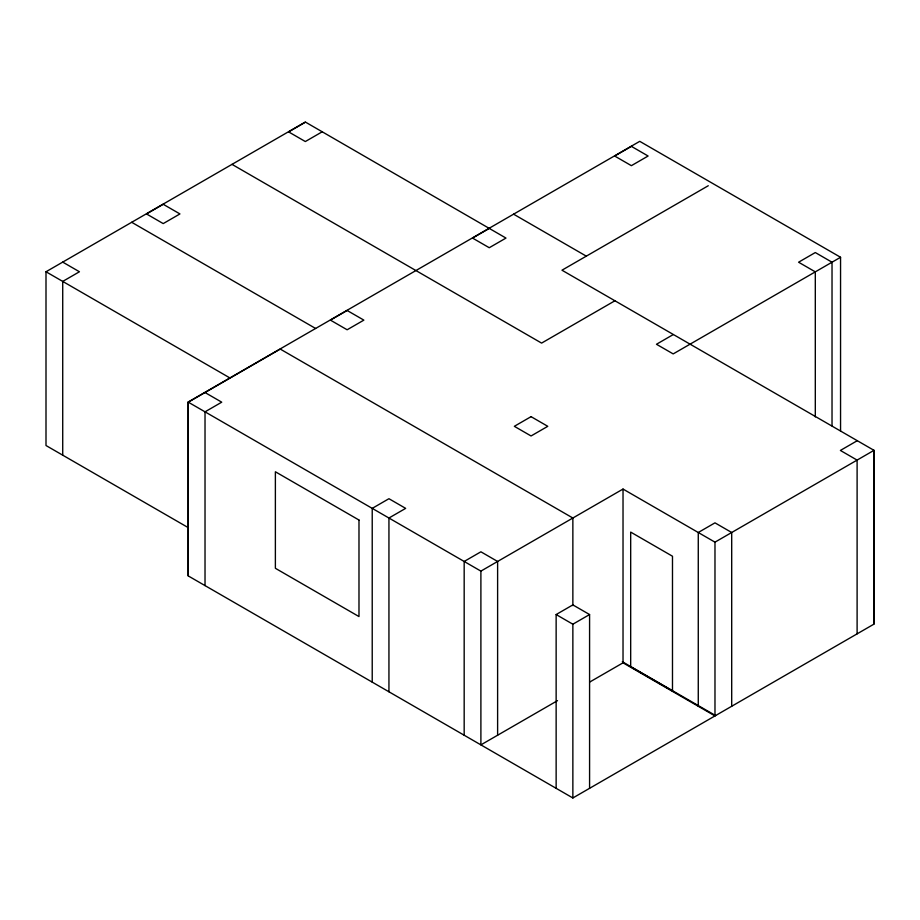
<?xml version="1.0" encoding="UTF-8"?>
<svg xmlns="http://www.w3.org/2000/svg" width="920" height="920" viewBox="0 0 920 920"><rect width="100%" height="100%" fill="white"/><g stroke="black" fill="none" stroke-linecap="round" stroke-linejoin="round"><path stroke-width="1.38" d="M187.668 527.309L46 445.522L46 271.756L305.336 122.026L505.977 238.073L489.256 247.721L472.535 238.073L489.256 228.424M305.336 122.233L288.615 131.882L305.336 141.542L322.058 131.882M708.273 185.736L561.971 270.204L874 450.34L874 624.105L572.861 797.973L188.117 575.839L188.117 402.074L639.745 141.335L840.558 257.278L840.558 431.043M614.928 300.771L541.592 343.103L232.012 164.369M673.187 334.604L656.466 344.264L673.187 353.912L689.908 344.264M690.081 344.16L840.558 257.278M188.117 402.074L480.895 571.113L623.024 489.06L714.978 542.156L874 450.34M556.14 788.313L556.14 614.548L572.861 604.9L589.582 614.548L589.582 788.313M857.106 440.795L840.385 450.443L857.106 460.103L857.106 633.857M556.14 614.548L572.861 624.208L589.582 614.548M557.52 700.637L480.895 744.878L480.895 571.113M589.651 682.088L623.024 662.825L714.978 715.921L714.978 542.156M513.59 214.176L586.304 256.151M131.686 222.283L315.617 328.474M62.721 262.108L79.442 271.756L62.721 281.416L62.721 455.17M46 271.756L229.919 377.947M205.022 392.529L221.731 402.178L205.022 411.838L205.022 585.591M622.322 661.721L715.587 715.564M630.683 666.735L672.485 690.862M873.827 450.443L873.827 624.208M832.025 425.914L832.025 262.211L815.304 252.552L798.583 262.211L815.304 271.86L815.304 416.898M731.699 706.261L731.699 532.496L714.978 522.847L698.269 532.496L698.269 706.261M672.485 691.38L672.485 556.232L630.683 532.093L630.683 667.241M623.024 489.06L623.024 662.825M572.861 605.613L572.861 518.017L280.255 349.082L188.301 402.178L188.301 575.943M572.861 624.208L572.861 797.973M497.616 735.218L497.616 561.464L480.895 551.804L464.174 561.464L464.174 735.218M388.941 691.782L388.941 518.017L405.662 508.369L388.941 498.709L372.221 508.369L372.221 682.134M163.219 204.286L146.498 213.934L163.219 223.594L179.94 213.934L163.219 204.286M347.139 310.477L330.418 320.125L347.139 329.774L363.86 320.125L347.139 310.477M631.384 146.36L614.663 156.02L631.384 165.669L648.106 156.02L631.384 146.36M531.058 416.656L514.337 426.316L531.058 435.965L547.779 426.316L531.058 416.656M358.984 520.03L275.379 471.764L275.379 568.295L358.984 616.561L358.984 520.03"/></g></svg>
